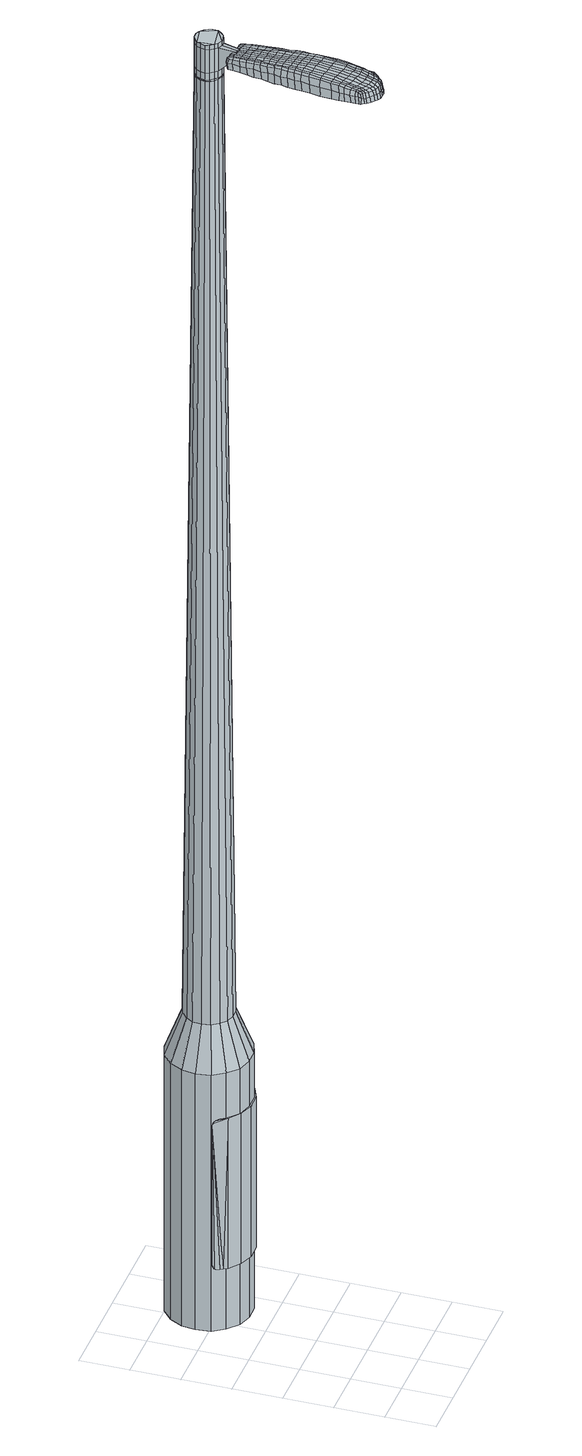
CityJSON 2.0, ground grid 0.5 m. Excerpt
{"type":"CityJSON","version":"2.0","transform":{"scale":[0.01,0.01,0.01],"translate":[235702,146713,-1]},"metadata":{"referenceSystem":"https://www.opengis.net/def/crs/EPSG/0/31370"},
"CityObjects":{
"object1":{"type":"GenericCityObject","attributes":{"cluster":651,"mean_distance_to_centroid":0.14,"new_centroid_x":235702.73,"new_centroid_y":146715.15,"mean_distance_to_camera":7.21,"H1":6.7,"H2":3.77,"Z_final":112.82,"cluster2":-1,"proj_x":235700.08,"proj_y":146714.73,"id_line":386,"bearing_l":351.03,"distance":2.69,"orientation":"right","G_obj":261.03},"geometry":[{"type":"MultiSurface","lod":"2","boundaries":[[[0,1,2,3]],[[1,4,5,2]],[[4,6,7,5]],[[6,8,9,7]],[[8,10,11,9]],[[10,12,13,11]],[[12,14,15,13]],[[14,16,17,15]],[[16,18,19,17]],[[18,20,21,19]],[[20,22,23,21]],[[22,24,25,23]],[[24,26,27,25]],[[26,28,29,27]],[[28,30,31,29]],[[30,32,33,31]],[[32,34,35,33]],[[34,0,3,35]],[[36,37,38,39]],[[38,40,41,42]],[[41,43,42]],[[42,44,45,46]],[[45,47,46]],[[46,48,49,50]],[[49,51,50]],[[42,46,50,38]],[[50,52,39,38]],[[53,36,39]],[[2,5,7,35]],[[7,9,11,15]],[[11,13,15]],[[15,17,19,23]],[[19,21,23]],[[23,25,27,31]],[[27,29,31]],[[15,23,31,7]],[[31,33,35,7]],[[3,2,35]],[[1,0,54,55]],[[0,34,56,54]],[[34,32,57,56]],[[32,30,58,57]],[[30,28,59,58]],[[28,26,60,59]],[[26,24,61,60]],[[24,22,62,61]],[[22,20,63,62]],[[20,18,64,63]],[[18,16,65,64]],[[16,14,66,65]],[[14,12,67,66]],[[12,10,68,67]],[[10,8,69,68]],[[8,6,70,69]],[[6,4,71,70]],[[4,1,55,71]],[[55,54,72,73]],[[54,56,74,72]],[[56,57,75,74]],[[57,58,76,75]],[[58,59,77,76]],[[59,60,78,77]],[[60,61,79,78]],[[61,62,80,79]],[[62,63,81,80]],[[63,64,82,81]],[[64,65,83,82]],[[65,66,84,83]],[[66,67,85,84]],[[67,68,86,85]],[[68,69,87,86]],[[69,70,88,87]],[[70,71,89,88]],[[71,55,73,89]],[[90,91,92,93]],[[94,95,91,90]],[[75,96,95,94]],[[76,97,96,75]],[[98,99,97,76]],[[78,100,99,98]],[[79,101,100,78]],[[80,102,101,79]],[[81,103,102,80]],[[104,105,103,81]],[[106,107,105,104]],[[108,109,107,106]],[[110,111,109,108]],[[112,113,111,110]],[[114,115,113,112]],[[116,117,115,114]],[[89,118,117,116]],[[93,92,118,89]],[[119,120,121,122]],[[123,119,122,124]],[[125,123,124,126]],[[127,125,126,128]],[[129,127,128,130]],[[131,129,130,132]],[[133,131,132,134]],[[135,133,134,136]],[[137,135,136,138]],[[139,137,138,140]],[[141,139,140,142]],[[143,141,142,144]],[[145,143,144,146]],[[147,145,146,148]],[[149,147,148,150]],[[151,149,150,152]],[[73,72,90,93]],[[72,74,94,90]],[[74,75,94]],[[77,98,76]],[[77,78,98]],[[82,104,81]],[[82,83,106,104]],[[83,84,108,106]],[[84,85,110,108]],[[85,86,112,110]],[[86,87,114,112]],[[87,88,116,114]],[[88,89,116]],[[73,93,89]],[[153,154,92,91]],[[154,118,92]],[[155,117,118]],[[155,156,115,117]],[[156,157,113,115]],[[157,158,111,113]],[[158,159,109,111]],[[159,160,107,109]],[[160,161,105,107]],[[161,103,105]],[[162,99,100]],[[162,97,99]],[[163,95,96]],[[163,153,91,95]],[[39,52,151,164]],[[154,153,165,152]],[[53,39,164,120]],[[153,163,121,165]],[[36,53,120,119]],[[163,96,122,121]],[[37,36,119,123]],[[96,97,124,122]],[[38,37,123,125]],[[97,162,126,124]],[[40,38,125,127]],[[162,100,128,126]],[[41,40,127,129]],[[100,101,130,128]],[[43,41,129,131]],[[101,102,132,130]],[[42,43,131,133]],[[102,103,134,132]],[[44,42,133,135]],[[103,161,136,134]],[[45,44,135,137]],[[161,160,138,136]],[[47,45,137,139]],[[160,159,140,138]],[[46,47,139,141]],[[159,158,142,140]],[[48,46,141,143]],[[158,157,144,142]],[[49,48,143,145]],[[157,156,146,144]],[[51,49,145,147]],[[156,155,148,146]],[[50,51,147,149]],[[155,118,150,148]],[[52,50,149,151]],[[118,154,152,150]],[[151,152,166,167]],[[152,165,168,166]],[[165,121,169,168]],[[121,120,170,169]],[[120,164,171,170]],[[164,151,167,171]],[[172,173,174,175]],[[176,172,175,177]],[[172,176,178,179]],[[173,172,179,180]],[[181,182,183,184]],[[185,181,184,186]],[[181,185,187,188]],[[182,181,188,189]],[[190,191,192,193]],[[194,190,193,195]],[[190,194,196,197]],[[191,190,197,198]],[[199,200,201,202]],[[203,199,202,204]],[[199,203,205,206]],[[200,199,206,207]],[[208,209,210,211]],[[212,208,211,213]],[[208,212,214,215]],[[209,208,215,216]],[[217,218,219,220]],[[221,217,220,222]],[[217,221,223,224]],[[218,217,224,225]],[[226,227,228,229]],[[218,226,229,219]],[[226,218,225,230]],[[227,226,230,231]],[[232,233,234,235]],[[227,232,235,228]],[[232,227,231,236]],[[233,232,236,237]],[[238,176,177,239]],[[233,238,239,234]],[[238,233,237,240]],[[176,238,240,178]],[[241,242,243,244]],[[245,241,244,246]],[[241,245,247,248]],[[242,241,248,249]],[[250,251,252,253]],[[242,250,253,243]],[[250,242,249,254]],[[251,250,254,255]],[[256,257,258,259]],[[251,256,259,252]],[[256,251,255,260]],[[257,256,260,261]],[[262,263,264,265]],[[257,262,265,258]],[[262,257,261,266]],[[263,262,266,267]],[[268,173,180,269]],[[263,268,269,264]],[[268,263,267,270]],[[173,268,270,174]],[[271,272,273,274]],[[275,271,274,276]],[[271,275,277,278]],[[272,271,278,279]],[[280,281,282,283]],[[272,280,283,273]],[[280,272,279,284]],[[281,280,284,285]],[[286,287,288,289]],[[281,286,289,282]],[[286,281,285,290]],[[287,286,290,291]],[[292,185,186,293]],[[287,292,293,288]],[[292,287,291,294]],[[185,292,294,187]],[[295,296,297,298]],[[299,295,298,300]],[[295,299,301,302]],[[296,295,302,303]],[[304,305,306,307]],[[296,304,307,297]],[[304,296,303,308]],[[305,304,308,309]],[[310,311,312,313]],[[305,310,313,306]],[[310,305,309,314]],[[311,310,314,315]],[[316,317,318,319]],[[311,316,319,312]],[[316,311,315,320]],[[317,316,320,321]],[[322,182,189,323]],[[317,322,323,318]],[[322,317,321,324]],[[182,322,324,183]],[[325,211,210,326]],[[327,325,326,328]],[[325,327,329,330]],[[211,325,330,213]],[[331,327,328,332]],[[333,331,332,334]],[[331,333,335,336]],[[327,331,336,329]],[[337,333,334,338]],[[339,337,338,340]],[[337,339,341,342]],[[333,337,342,335]],[[343,339,340,344]],[[345,343,344,346]],[[343,345,347,348]],[[339,343,348,341]],[[349,345,346,350]],[[200,349,350,201]],[[349,200,207,351]],[[345,349,351,347]],[[352,353,198,197]],[[354,352,197,196]],[[352,354,355,356]],[[353,352,356,357]],[[358,359,357,356]],[[360,358,356,355]],[[358,360,361,362]],[[359,358,362,363]],[[364,365,363,362]],[[366,364,362,361]],[[364,366,367,368]],[[365,364,368,369]],[[370,371,369,368]],[[372,370,368,367]],[[370,372,205,203]],[[371,370,203,204]],[[373,374,375,376]],[[275,373,376,277]],[[373,275,276,377]],[[374,373,377,378]],[[379,194,195,380]],[[374,379,380,375]],[[379,374,378,381]],[[194,379,381,196]],[[382,383,384,385]],[[221,382,385,223]],[[382,221,222,386]],[[383,382,386,387]],[[388,389,390,391]],[[383,388,391,384]],[[388,383,387,392]],[[389,388,392,393]],[[394,191,198,395]],[[389,394,395,390]],[[394,389,393,396]],[[191,394,396,192]],[[397,398,399,400]],[[179,397,400,180]],[[397,179,178,401]],[[398,397,401,402]],[[403,404,405,406]],[[398,403,406,399]],[[403,398,402,407]],[[404,403,407,408]],[[409,202,201,410]],[[404,409,410,405]],[[409,404,408,411]],[[202,409,411,204]],[[412,413,414,415]],[[184,412,415,186]],[[412,184,183,416]],[[413,412,416,417]],[[418,206,205,419]],[[413,418,419,414]],[[418,413,417,420]],[[206,418,420,207]],[[421,422,423,424]],[[299,421,424,301]],[[421,299,300,425]],[[422,421,425,426]],[[427,212,213,428]],[[422,427,428,423]],[[427,422,426,429]],[[212,427,429,214]],[[430,431,432,433]],[[245,430,433,247]],[[430,245,246,434]],[[431,430,434,435]],[[436,437,438,439]],[[431,436,439,432]],[[436,431,435,440]],[[437,436,440,441]],[[442,209,216,443]],[[437,442,443,438]],[[442,437,441,444]],[[209,442,444,210]],[[445,446,435,434]],[[244,445,434,246]],[[445,244,243,447]],[[446,445,447,448]],[[449,450,441,440]],[[446,449,440,435]],[[449,446,448,451]],[[450,449,451,452]],[[453,326,210,444]],[[450,453,444,441]],[[453,450,452,454]],[[326,453,454,328]],[[455,456,457,458]],[[302,455,458,303]],[[455,302,301,424]],[[456,455,424,423]],[[459,330,329,460]],[[456,459,460,457]],[[459,456,423,428]],[[330,459,428,213]],[[461,462,448,447]],[[253,461,447,243]],[[461,253,252,463]],[[462,461,463,464]],[[465,466,452,451]],[[462,465,451,448]],[[465,462,464,467]],[[466,465,467,468]],[[469,332,328,454]],[[466,469,454,452]],[[469,466,468,470]],[[332,469,470,334]],[[471,472,473,474]],[[308,471,474,309]],[[471,308,303,458]],[[472,471,458,457]],[[475,336,335,476]],[[472,475,476,473]],[[475,472,457,460]],[[336,475,460,329]],[[477,478,464,463]],[[259,477,463,252]],[[477,259,258,479]],[[478,477,479,480]],[[481,482,468,467]],[[478,481,467,464]],[[481,478,480,483]],[[482,481,483,484]],[[485,338,334,470]],[[482,485,470,468]],[[485,482,484,486]],[[338,485,486,340]],[[487,488,489,490]],[[314,487,490,315]],[[487,314,309,474]],[[488,487,474,473]],[[491,342,341,492]],[[488,491,492,489]],[[491,488,473,476]],[[342,491,476,335]],[[493,494,480,479]],[[265,493,479,258]],[[493,265,264,495]],[[494,493,495,496]],[[497,498,484,483]],[[494,497,483,480]],[[497,494,496,499]],[[498,497,499,500]],[[501,344,340,486]],[[498,501,486,484]],[[501,498,500,502]],[[344,501,502,346]],[[503,504,505,506]],[[320,503,506,321]],[[503,320,315,490]],[[504,503,490,489]],[[507,348,347,508]],[[504,507,508,505]],[[507,504,489,492]],[[348,507,492,341]],[[509,510,496,495]],[[269,509,495,264]],[[509,269,180,400]],[[510,509,400,399]],[[511,512,500,499]],[[510,511,499,496]],[[511,510,399,406]],[[512,511,406,405]],[[513,350,346,502]],[[512,513,502,500]],[[513,512,405,410]],[[350,513,410,201]],[[514,515,417,416]],[[324,514,416,183]],[[514,324,321,506]],[[515,514,506,505]],[[516,351,207,420]],[[515,516,420,417]],[[516,515,505,508]],[[351,516,508,347]],[[517,518,378,377]],[[274,517,377,276]],[[517,274,273,519]],[[518,517,519,520]],[[521,354,196,381]],[[518,521,381,378]],[[521,518,520,522]],[[354,521,522,355]],[[523,524,525,526]],[[224,523,526,225]],[[523,224,223,385]],[[524,523,385,384]],[[527,528,529,530]],[[524,527,530,525]],[[527,524,384,391]],[[528,527,391,390]],[[531,353,357,532]],[[528,531,532,529]],[[531,528,390,395]],[[353,531,395,198]],[[533,534,520,519]],[[283,533,519,273]],[[533,283,282,535]],[[534,533,535,536]],[[537,360,355,522]],[[534,537,522,520]],[[537,534,536,538]],[[360,537,538,361]],[[539,540,541,542]],[[230,539,542,231]],[[539,230,225,526]],[[540,539,526,525]],[[543,544,545,546]],[[540,543,546,541]],[[543,540,525,530]],[[544,543,530,529]],[[547,359,363,548]],[[544,547,548,545]],[[547,544,529,532]],[[359,547,532,357]],[[549,550,536,535]],[[289,549,535,282]],[[549,289,288,551]],[[550,549,551,552]],[[553,366,361,538]],[[550,553,538,536]],[[553,550,552,554]],[[366,553,554,367]],[[555,556,557,558]],[[236,555,558,237]],[[555,236,231,542]],[[556,555,542,541]],[[559,560,561,562]],[[556,559,562,557]],[[559,556,541,546]],[[560,559,546,545]],[[563,365,369,564]],[[560,563,564,561]],[[563,560,545,548]],[[365,563,548,363]],[[565,566,552,551]],[[293,565,551,288]],[[565,293,186,415]],[[566,565,415,414]],[[567,372,367,554]],[[566,567,554,552]],[[567,566,414,419]],[[372,567,419,205]],[[568,569,402,401]],[[240,568,401,178]],[[568,240,237,558]],[[569,568,558,557]],[[570,571,408,407]],[[569,570,407,402]],[[570,569,557,562]],[[571,570,562,561]],[[572,371,204,411]],[[571,572,411,408]],[[572,571,561,564]],[[371,572,564,369]],[[573,574,575,576]],[[576,575,577,578]],[[579,577,575,580]],[[580,575,574,581]],[[582,583,584,585]],[[585,584,586,587]],[[588,586,584,589]],[[589,584,583,590]],[[591,592,593,594]],[[594,593,595,596]],[[597,595,593,598]],[[598,593,592,599]],[[600,601,602,603]],[[603,602,604,605]],[[606,604,602,607]],[[607,602,601,608]],[[609,610,611,612]],[[612,611,613,614]],[[615,613,611,616]],[[616,611,610,617]],[[618,619,620,621]],[[621,620,622,623]],[[624,622,620,625]],[[625,620,619,626]],[[627,628,629,630]],[[630,629,619,618]],[[626,619,629,631]],[[631,629,628,632]],[[633,634,635,636]],[[636,635,628,627]],[[632,628,635,637]],[[637,635,634,638]],[[578,577,639,640]],[[640,639,634,633]],[[638,634,639,641]],[[641,639,577,579]],[[642,643,644,645]],[[645,644,646,647]],[[648,646,644,649]],[[649,644,643,650]],[[651,652,653,654]],[[654,653,643,642]],[[650,643,653,655]],[[655,653,652,656]],[[657,658,659,660]],[[660,659,652,651]],[[656,652,659,661]],[[661,659,658,662]],[[663,664,665,666]],[[666,665,658,657]],[[662,658,665,667]],[[667,665,664,668]],[[581,574,669,670]],[[670,669,664,663]],[[668,664,669,671]],[[671,669,574,573]],[[672,673,674,675]],[[675,674,676,677]],[[678,676,674,679]],[[679,674,673,680]],[[681,682,683,684]],[[684,683,673,672]],[[680,673,683,685]],[[685,683,682,686]],[[687,688,689,690]],[[690,689,682,681]],[[686,682,689,691]],[[691,689,688,692]],[[587,586,693,694]],[[694,693,688,687]],[[692,688,693,695]],[[695,693,586,588]],[[696,697,698,699]],[[699,698,700,701]],[[702,700,698,703]],[[703,698,697,704]],[[705,706,707,708]],[[708,707,697,696]],[[704,697,707,709]],[[709,707,706,710]],[[711,712,713,714]],[[714,713,706,705]],[[710,706,713,715]],[[715,713,712,716]],[[717,718,719,720]],[[720,719,712,711]],[[716,712,719,721]],[[721,719,718,722]],[[590,583,723,724]],[[724,723,718,717]],[[722,718,723,725]],[[725,723,583,582]],[[609,612,726,727]],[[727,726,728,729]],[[730,728,726,731]],[[731,726,612,614]],[[729,728,732,733]],[[733,732,734,735]],[[736,734,732,737]],[[737,732,728,730]],[[735,734,738,739]],[[739,738,740,741]],[[742,740,738,743]],[[743,738,734,736]],[[741,740,744,745]],[[745,744,746,747]],[[748,746,744,749]],[[749,744,740,742]],[[747,746,750,751]],[[751,750,601,600]],[[608,601,750,752]],[[752,750,746,748]],[[599,753,754,598]],[[598,754,755,597]],[[756,755,754,757]],[[757,754,753,758]],[[758,759,760,757]],[[757,760,761,756]],[[762,761,760,763]],[[763,760,759,764]],[[764,765,766,763]],[[763,766,767,762]],[[768,767,766,769]],[[769,766,765,770]],[[770,771,772,769]],[[769,772,773,768]],[[606,773,772,604]],[[604,772,771,605]],[[774,775,776,777]],[[777,776,676,678]],[[677,676,776,778]],[[778,776,775,779]],[[596,595,780,781]],[[781,780,775,774]],[[779,775,780,782]],[[782,780,595,597]],[[783,784,785,786]],[[786,785,622,624]],[[623,622,785,787]],[[787,785,784,788]],[[789,790,791,792]],[[792,791,784,783]],[[788,784,791,793]],[[793,791,790,794]],[[599,592,795,796]],[[796,795,790,789]],[[794,790,795,797]],[[797,795,592,591]],[[798,799,800,801]],[[801,800,580,581]],[[579,580,800,802]],[[802,800,799,803]],[[804,805,806,807]],[[807,806,799,798]],[[803,799,806,808]],[[808,806,805,809]],[[600,603,810,811]],[[811,810,805,804]],[[809,805,810,812]],[[812,810,603,605]],[[813,814,815,816]],[[816,815,585,587]],[[582,585,815,817]],[[817,815,814,818]],[[606,607,819,820]],[[820,819,814,813]],[[818,814,819,821]],[[821,819,607,608]],[[822,823,824,825]],[[825,824,700,702]],[[701,700,824,826]],[[826,824,823,827]],[[614,613,828,829]],[[829,828,823,822]],[[827,823,828,830]],[[830,828,613,615]],[[831,832,833,834]],[[834,833,646,648]],[[647,646,833,835]],[[835,833,832,836]],[[837,838,839,840]],[[840,839,832,831]],[[836,832,839,841]],[[841,839,838,842]],[[617,610,843,844]],[[844,843,838,837]],[[842,838,843,845]],[[845,843,610,609]],[[836,846,847,835]],[[835,847,645,647]],[[642,645,847,848]],[[847,846,848]],[[842,849,850,841]],[[841,850,846,836]],[[848,846,850,851]],[[851,850,849,852]],[[609,727,853,845]],[[845,853,849,842]],[[852,849,853,854]],[[854,853,727,729]],[[855,856,857,858]],[[858,857,703,704]],[[702,703,857,825]],[[825,857,856,822]],[[730,731,859,860]],[[860,859,856,855]],[[822,856,859,829]],[[829,859,731,614]],[[861,862,848]],[[848,862,654,642]],[[651,654,862,863]],[[863,862,861,864]],[[852,865,866,851]],[[851,866,861,848]],[[864,861,866,867]],[[867,866,865,868]],[[729,733,869,854]],[[854,869,865,852]],[[868,865,869,870]],[[870,869,733,735]],[[871,872,873,874]],[[874,873,709,710]],[[704,709,873,858]],[[858,873,872,855]],[[736,737,875,876]],[[876,875,872,871]],[[855,872,875,860]],[[860,875,737,730]],[[864,877,878,863]],[[863,878,660,651]],[[657,660,878,879]],[[879,878,877,880]],[[868,881,882,867]],[[867,882,877,864]],[[880,877,882,883]],[[883,882,881,884]],[[735,739,885,870]],[[870,885,881,868]],[[884,881,885,886]],[[886,885,739,741]],[[887,888,889,890]],[[890,889,715,716]],[[710,715,889,874]],[[874,889,888,871]],[[742,743,891,892]],[[892,891,888,887]],[[871,888,891,876]],[[876,891,743,736]],[[880,893,894,879]],[[879,894,666,657]],[[663,666,894,895]],[[895,894,893,896]],[[884,897,898,883]],[[883,898,893,880]],[[896,893,898,899]],[[899,898,897,900]],[[741,745,901,886]],[[886,901,897,884]],[[900,897,901,902]],[[902,901,745,747]],[[903,904,905,906]],[[906,905,721,722]],[[716,721,905,890]],[[890,905,904,887]],[[748,749,907,908]],[[908,907,904,903]],[[887,904,907,892]],[[892,907,749,742]],[[896,909,910,895]],[[895,910,670,663]],[[581,670,910,801]],[[801,910,909,798]],[[900,911,912,899]],[[899,912,909,896]],[[798,909,912,807]],[[807,912,911,804]],[[747,751,913,902]],[[902,913,911,900]],[[804,911,913,811]],[[811,913,751,600]],[[818,914,915,817]],[[817,915,725,582]],[[722,725,915,906]],[[906,915,914,903]],[[608,752,916,821]],[[821,916,914,818]],[[903,914,916,908]],[[908,916,752,748]],[[779,917,918,778]],[[778,918,675,677]],[[672,675,918,919]],[[919,918,917,920]],[[597,755,921,782]],[[782,921,917,779]],[[920,917,921,922]],[[922,921,755,756]],[[923,924,925,926]],[[926,925,625,626]],[[624,625,925,786]],[[786,925,924,783]],[[927,928,929,930]],[[930,929,924,923]],[[783,924,929,792]],[[792,929,928,789]],[[758,753,931,932]],[[932,931,928,927]],[[789,928,931,796]],[[796,931,753,599]],[[920,933,934,919]],[[919,934,684,672]],[[681,684,934,935]],[[935,934,933,936]],[[756,761,937,922]],[[922,937,933,920]],[[936,933,937,938]],[[938,937,761,762]],[[939,940,941,942]],[[942,941,631,632]],[[626,631,941,926]],[[926,941,940,923]],[[943,944,945,946]],[[946,945,940,939]],[[923,940,945,930]],[[930,945,944,927]],[[764,759,947,948]],[[948,947,944,943]],[[927,944,947,932]],[[932,947,759,758]],[[936,949,950,935]],[[935,950,690,681]],[[687,690,950,951]],[[951,950,949,952]],[[762,767,953,938]],[[938,953,949,936]],[[952,949,953,954]],[[954,953,767,768]],[[955,956,957,958]],[[958,957,637,638]],[[632,637,957,942]],[[942,957,956,939]],[[959,960,961,962]],[[962,961,956,955]],[[939,956,961,946]],[[946,961,960,943]],[[770,765,963,964]],[[964,963,960,959]],[[943,960,963,948]],[[948,963,765,764]],[[952,965,966,951]],[[951,966,694,687]],[[587,694,966,816]],[[816,966,965,813]],[[768,773,967,954]],[[954,967,965,952]],[[813,965,967,820]],[[820,967,773,606]],[[803,968,969,802]],[[802,969,641,579]],[[638,641,969,958]],[[958,969,968,955]],[[809,970,971,808]],[[808,971,968,803]],[[955,968,971,962]],[[962,971,970,959]],[[605,771,972,812]],[[812,972,970,809]],[[959,970,972,964]],[[964,972,771,770]],[[573,576,175,174]],[[576,578,177,175]],[[588,589,188,187]],[[589,590,189,188]],[[591,594,193,192]],[[594,596,195,193]],[[615,616,215,214]],[[616,617,216,215]],[[618,621,220,219]],[[621,623,222,220]],[[627,630,229,228]],[[630,618,219,229]],[[633,636,235,234]],[[636,627,228,235]],[[578,640,239,177]],[[640,633,234,239]],[[648,649,248,247]],[[649,650,249,248]],[[650,655,254,249]],[[655,656,255,254]],[[656,661,260,255]],[[661,662,261,260]],[[662,667,266,261]],[[667,668,267,266]],[[668,671,270,267]],[[671,573,174,270]],[[678,679,278,277]],[[679,680,279,278]],[[680,685,284,279]],[[685,686,285,284]],[[686,691,290,285]],[[691,692,291,290]],[[692,695,294,291]],[[695,588,187,294]],[[696,699,298,297]],[[699,701,300,298]],[[705,708,307,306]],[[708,696,297,307]],[[711,714,313,312]],[[714,705,306,313]],[[717,720,319,318]],[[720,711,312,319]],[[590,724,323,189]],[[724,717,318,323]],[[774,777,376,375]],[[777,678,277,376]],[[596,781,380,195]],[[781,774,375,380]],[[623,787,386,222]],[[787,788,387,386]],[[788,793,392,387]],[[793,794,393,392]],[[794,797,396,393]],[[797,591,192,396]],[[701,826,425,300]],[[826,827,426,425]],[[827,830,429,426]],[[830,615,214,429]],[[831,834,433,432]],[[834,648,247,433]],[[837,840,439,438]],[[840,831,432,439]],[[617,844,443,216]],[[844,837,438,443]],[[973,974,975,976]],[[977,978,976,975]],[[979,980,981,982]],[[983,984,985,986]],[[974,987,988,975]],[[989,977,975,988]],[[990,979,982,991]],[[992,993,984,983]],[[987,994,995,988]],[[995,996,989,988]],[[997,990,991,998]],[[999,993,992,1000]],[[994,1001,1002,995]],[[1002,1003,996,995]],[[1004,997,998,1005]],[[1006,999,1000,1007]],[[1008,1009,1010,1011]],[[1012,1013,1009,1008]],[[1012,1014,1015,1013]],[[1014,1016,1017,1015]],[[1018,1019,1020,1021]],[[1022,1023,1019,1018]],[[1024,1025,1023,1022]],[[1026,1027,1025,1024]],[[1021,1010,1009,1018]],[[1018,1009,1013,1022]],[[1013,1015,1024,1022]],[[1015,1017,1026,1024]],[[982,981,978,977]],[[991,982,977,989]],[[996,998,991,989]],[[1003,1005,998,996]],[[983,986,980,979]],[[992,983,979,990]],[[1000,992,990,997]],[[1007,1000,997,1004]],[[984,1008,1011,985]],[[993,1012,1008,984]],[[1014,1012,993,999]],[[1016,1014,999,1006]],[[1028,1029,1030,1031]],[[1030,1032,1033,1034]],[[1030,1034,1035,1036]],[[1030,1036,1031]],[[1037,1028,1031,1038]],[[1039,1038,1031,1040]],[[1041,1040,1031]],[[1042,1030,1029,1043]],[[1044,1042,1043,1045]],[[1046,1044,1045,1047]],[[1048,1046,1047,1049]],[[1050,1048,1049,1051]],[[1051,1052,1053,1054]],[[1051,1054,1055,1056]],[[1051,1056,1057,1058]],[[1057,1059,1060,1061]],[[1057,1061,1062,1063]],[[1057,1063,1058]],[[1051,1058,1050]],[[1064,1065,1029,1028]],[[1066,1067,1032,1030]],[[1068,1069,1041,1031]],[[1065,1070,1043,1029]],[[1071,1066,1030,1042]],[[1070,1072,1045,1043]],[[1073,1071,1042,1044]],[[1072,1074,1047,1045]],[[1075,1073,1044,1046]],[[1074,1076,1049,1047]],[[1077,1075,1046,1048]],[[1076,1078,1051,1049]],[[1079,1077,1048,1050]],[[1078,1080,1052,1051]],[[1081,1082,1059,1057]],[[1083,1079,1050,1058]],[[1053,1052,1080,1084]],[[1054,1053,1084,1085]],[[1055,1054,1085,1086]],[[1056,1055,1086,1087]],[[1057,1056,1087,1081]],[[1088,1064,1028,1037]],[[1089,1088,1037,1038]],[[1090,1089,1038,1039]],[[1091,1090,1039,1040]],[[1069,1091,1040,1041]],[[1033,1032,1067,1092]],[[1060,1059,1082,1093]],[[1034,1033,1092,1094]],[[1035,1034,1094,1095]],[[1036,1035,1095,1096]],[[1031,1036,1096,1068]],[[1061,1060,1093,1097]],[[1062,1061,1097,1098]],[[1063,1062,1098,1099]],[[1058,1063,1099,1083]]]}]}
},
"vertices":[
[68,172,384],[54,176,384],[54,176,96],[68,172,96],[43,186,384],[43,186,96],[35,198,384],[35,198,96],[33,213,384],[33,213,96],[35,227,384],[35,227,96],[42,240,384],[42,240,96],[53,250,384],[53,250,96],[67,255,384],[67,255,96],[81,255,384],[81,255,96],[95,250,384],[95,250,96],[107,241,384],[107,241,96],[114,229,384],[114,229,96],[117,214,384],[117,214,96],[115,200,384],[115,200,96],[108,187,384],[108,187,96],[97,177,384],[97,177,96],[83,172,384],[83,172,96],[82,202,1524],[85,205,1524],[88,209,1524],[73,200,1524],[88,214,1524],[87,218,1524],[81,225,1524],[85,222,1524],[77,227,1524],[72,227,1524],[64,222,1524],[68,225,1524],[62,218,1524],[61,213,1524],[65,205,1524],[62,209,1524],[68,202,1524],[77,200,1524],[71,189,429],[63,191,429],[80,189,429],[88,192,429],[94,198,429],[99,205,429],[100,214,429],[98,222,429],[94,230,429],[87,235,429],[79,238,429],[70,238,429],[62,235,429],[55,229,429],[51,222,429],[50,213,429],[51,204,429],[56,197,429],[73,200,1483],[68,202,1483],[77,200,1483],[82,202,1483],[85,205,1483],[88,209,1483],[88,214,1483],[87,218,1483],[85,222,1483],[81,225,1483],[77,227,1483],[72,227,1483],[68,225,1483],[64,222,1483],[62,218,1483],[61,213,1483],[62,209,1483],[65,205,1483],[73,201,1483],[73,201,1485],[69,202,1485],[69,202,1483],[77,201,1483],[77,201,1485],[82,202,1485],[85,205,1485],[87,209,1483],[87,209,1485],[88,214,1485],[87,218,1485],[85,222,1485],[81,225,1485],[77,226,1483],[77,226,1485],[72,226,1483],[72,226,1485],[68,224,1483],[68,224,1485],[65,221,1483],[65,221,1485],[63,218,1483],[63,218,1485],[62,213,1483],[62,213,1485],[63,209,1483],[63,209,1485],[65,205,1485],[82,202,1519],[77,200,1519],[77,200,1493],[82,202,1493],[85,205,1519],[85,205,1493],[88,209,1519],[88,209,1493],[88,214,1519],[88,214,1493],[87,218,1519],[87,218,1493],[85,222,1519],[85,222,1493],[81,225,1519],[81,225,1493],[77,227,1519],[77,227,1493],[72,227,1519],[72,227,1493],[68,225,1519],[68,225,1493],[64,222,1519],[64,222,1493],[62,218,1519],[62,218,1493],[61,213,1519],[61,213,1493],[62,209,1519],[62,209,1493],[65,205,1519],[65,205,1493],[68,202,1519],[68,202,1493],[73,200,1485],[68,202,1485],[62,209,1485],[61,213,1485],[62,218,1485],[64,222,1485],[68,225,1485],[72,227,1485],[77,227,1485],[88,209,1485],[77,200,1485],[73,200,1519],[73,200,1493],[67,182,1513],[67,182,1518],[70,182,1513],[73,181,1513],[73,181,1518],[70,182,1518],[39,112,1519],[40,118,1518],[39,117,1509],[37,110,1510],[37,103,1519],[36,102,1510],[39,104,1526],[41,112,1525],[42,119,1525],[77,105,1519],[78,112,1518],[76,114,1525],[76,106,1525],[76,97,1519],[75,98,1526],[77,95,1510],[78,104,1510],[79,111,1509],[48,36,1519],[45,36,1519],[44,35,1513],[48,35,1513],[52,36,1519],[52,35,1513],[53,38,1524],[49,37,1524],[45,38,1524],[60,109,1530],[61,116,1529],[58,117,1529],[56,109,1530],[58,100,1531],[55,100,1531],[62,99,1530],[63,108,1530],[64,115,1529],[72,188,1512],[69,189,1512],[69,188,1517],[72,187,1517],[75,188,1512],[75,187,1517],[75,187,1506],[72,188,1506],[69,188,1506],[31,53,1519],[31,56,1519],[30,55,1512],[30,52,1512],[31,50,1518],[30,50,1512],[32,51,1522],[32,53,1523],[33,56,1524],[31,61,1519],[32,67,1519],[30,66,1512],[30,60,1512],[33,61,1524],[33,67,1525],[32,72,1519],[34,80,1519],[32,79,1511],[31,72,1511],[34,73,1526],[35,81,1526],[35,92,1519],[34,91,1510],[37,92,1526],[55,184,1513],[53,176,1513],[54,177,1518],[56,184,1517],[56,189,1512],[57,188,1516],[55,188,1506],[53,183,1507],[52,176,1507],[51,169,1514],[50,162,1515],[51,162,1520],[53,170,1519],[50,168,1507],[48,161,1507],[48,154,1515],[47,147,1516],[48,148,1522],[50,155,1521],[47,153,1508],[45,146,1508],[45,140,1517],[43,133,1517],[45,133,1524],[47,140,1523],[43,139,1508],[42,132,1509],[42,126,1518],[44,126,1524],[40,125,1509],[66,46,1519],[67,50,1519],[66,50,1524],[65,47,1523],[65,44,1518],[65,45,1522],[66,43,1512],[67,45,1512],[68,48,1512],[68,54,1519],[70,60,1519],[69,61,1525],[67,55,1524],[70,53,1512],[71,59,1512],[71,66,1519],[72,74,1519],[71,75,1526],[70,67,1526],[72,64,1511],[74,72,1511],[74,85,1519],[73,86,1526],[75,84,1510],[85,179,1513],[84,171,1513],[85,170,1507],[85,178,1507],[85,184,1512],[86,183,1506],[84,184,1516],[84,180,1517],[83,172,1518],[83,164,1514],[82,156,1515],[83,155,1507],[84,163,1507],[82,165,1519],[81,157,1520],[82,149,1515],[81,141,1516],[82,140,1508],[83,148,1508],[80,150,1521],[80,143,1522],[80,134,1517],[79,127,1517],[81,125,1509],[81,133,1508],[79,135,1523],[78,128,1524],[79,120,1518],[80,118,1509],[77,121,1524],[71,182,1519],[69,182,1519],[70,175,1520],[67,175,1520],[73,174,1520],[74,182,1519],[69,167,1522],[66,168,1522],[68,160,1523],[65,160,1523],[71,159,1523],[72,167,1521],[66,153,1524],[64,153,1524],[65,145,1525],[62,146,1525],[69,145,1525],[70,152,1524],[64,138,1526],[61,138,1526],[63,131,1527],[60,131,1527],[66,130,1527],[68,137,1526],[62,123,1528],[59,124,1528],[65,123,1528],[49,40,1527],[45,41,1527],[53,40,1526],[54,45,1527],[50,45,1528],[46,45,1528],[51,51,1529],[47,51,1529],[55,51,1528],[56,58,1530],[52,58,1530],[48,59,1530],[53,65,1531],[49,66,1531],[57,65,1530],[59,74,1531],[54,74,1531],[51,75,1531],[56,87,1531],[53,88,1531],[60,87,1531],[64,42,1518],[62,40,1519],[62,39,1513],[65,41,1513],[63,44,1523],[61,42,1523],[57,38,1519],[58,37,1513],[57,39,1524],[32,48,1518],[33,46,1518],[34,47,1523],[33,49,1523],[31,47,1513],[32,45,1513],[35,43,1519],[38,40,1519],[38,41,1524],[36,44,1523],[35,42,1513],[38,39,1513],[41,38,1519],[41,39,1524],[41,37,1513],[42,112,1528],[44,112,1528],[46,119,1528],[44,119,1527],[41,104,1528],[42,103,1529],[47,111,1529],[50,110,1530],[51,118,1529],[48,118,1528],[45,102,1529],[48,102,1530],[53,110,1530],[54,117,1529],[52,101,1531],[74,107,1528],[72,107,1529],[71,98,1529],[73,98,1528],[75,114,1527],[73,114,1528],[68,108,1529],[67,99,1530],[69,115,1528],[84,187,1512],[82,187,1512],[81,186,1517],[83,185,1517],[85,186,1506],[83,186,1506],[79,187,1512],[78,186,1517],[79,186,1506],[58,191,1512],[59,191,1512],[58,190,1506],[57,190,1506],[58,190,1517],[60,189,1517],[62,190,1512],[64,190,1512],[64,189,1506],[61,189,1506],[62,189,1517],[64,189,1517],[67,189,1512],[66,189,1506],[67,188,1517],[57,184,1519],[59,184,1519],[56,177,1520],[57,177,1520],[61,184,1519],[63,183,1519],[60,176,1520],[62,176,1520],[66,183,1519],[65,175,1520],[82,180,1519],[80,180,1519],[80,173,1520],[82,173,1520],[77,181,1519],[76,174,1520],[54,170,1521],[56,169,1521],[53,162,1522],[54,162,1522],[58,169,1521],[61,169,1521],[57,162,1522],[59,161,1523],[63,168,1522],[62,161,1523],[81,165,1521],[79,166,1521],[78,158,1522],[80,158,1522],[75,166,1521],[74,159,1522],[51,155,1523],[53,155,1523],[50,148,1524],[51,147,1524],[55,154,1523],[58,154,1524],[54,147,1525],[57,147,1525],[61,153,1524],[60,146,1525],[79,150,1523],[77,151,1523],[76,143,1524],[78,143,1524],[73,151,1524],[73,144,1525],[48,141,1525],[50,140,1525],[47,133,1526],[48,133,1526],[52,140,1526],[55,139,1526],[51,133,1527],[54,132,1527],[58,139,1526],[57,132,1527],[77,136,1525],[75,136,1525],[74,129,1526],[77,128,1526],[72,137,1526],[71,129,1527],[45,126,1527],[47,126,1527],[50,125,1527],[53,125,1528],[56,124,1528],[76,121,1527],[74,122,1527],[70,122,1528],[64,46,1525],[62,44,1525],[65,49,1526],[62,48,1526],[58,42,1526],[58,46,1527],[33,52,1525],[34,49,1525],[35,53,1526],[34,55,1525],[36,47,1525],[39,44,1526],[39,48,1527],[37,51,1526],[42,42,1526],[43,46,1527],[66,55,1526],[64,53,1527],[67,60,1527],[65,60,1528],[60,52,1528],[61,59,1529],[34,60,1526],[35,58,1527],[36,65,1528],[35,66,1527],[37,56,1527],[40,54,1528],[41,61,1529],[38,63,1528],[43,53,1528],[45,60,1530],[68,67,1528],[66,66,1529],[70,75,1528],[67,74,1529],[62,65,1529],[63,74,1530],[35,72,1528],[37,71,1528],[38,79,1529],[36,80,1528],[39,70,1529],[42,68,1530],[44,77,1530],[41,78,1530],[46,67,1530],[47,76,1531],[71,86,1529],[69,86,1529],[65,86,1530],[38,92,1528],[40,91,1529],[43,90,1530],[46,89,1530],[49,88,1531],[41,117,1509],[42,118,1518],[41,111,1518],[39,110,1509],[39,103,1519],[38,102,1510],[41,103,1525],[43,112,1525],[44,119,1525],[75,114,1525],[76,113,1518],[75,105,1518],[74,107,1525],[74,97,1519],[73,98,1525],[75,95,1510],[76,104,1509],[77,111,1509],[45,37,1513],[45,38,1519],[48,38,1519],[48,37,1513],[52,38,1519],[52,37,1513],[52,40,1524],[49,39,1524],[45,40,1524],[58,116,1528],[61,116,1528],[60,108,1529],[56,109,1529],[58,99,1529],[55,100,1529],[62,99,1529],[63,108,1529],[64,115,1528],[69,186,1516],[69,187,1512],[72,186,1512],[72,185,1516],[75,186,1512],[74,185,1516],[75,185,1506],[72,185,1506],[69,186,1506],[32,55,1512],[33,56,1519],[33,53,1518],[32,52,1512],[33,51,1518],[32,50,1512],[34,51,1522],[34,53,1523],[34,56,1523],[32,66,1512],[34,66,1519],[33,61,1519],[32,60,1512],[35,61,1524],[35,67,1525],[34,79,1511],[36,80,1519],[34,72,1519],[33,71,1511],[36,73,1525],[37,80,1526],[37,91,1519],[36,90,1510],[39,92,1526],[56,176,1518],[55,176,1513],[57,183,1513],[58,183,1517],[58,188,1512],[58,187,1515],[57,187,1506],[55,182,1506],[54,175,1507],[53,162,1520],[52,161,1514],[53,168,1514],[55,169,1519],[52,168,1507],[50,160,1507],[50,147,1522],[48,147,1516],[50,154,1515],[51,154,1521],[49,153,1508],[47,146,1508],[47,133,1523],[45,132,1517],[47,139,1516],[48,140,1522],[45,138,1508],[44,131,1508],[44,125,1517],[45,126,1524],[42,124,1509],[64,51,1523],[65,50,1519],[64,47,1518],[63,48,1523],[64,45,1518],[63,46,1522],[65,44,1512],[66,46,1512],[66,49,1512],[67,61,1525],[68,60,1519],[67,55,1519],[65,56,1524],[68,54,1512],[69,59,1512],[69,75,1526],[71,74,1519],[69,66,1519],[68,67,1525],[70,65,1511],[72,72,1511],[72,85,1519],[71,86,1526],[74,84,1510],[83,170,1507],[82,171,1513],[83,179,1513],[83,178,1506],[83,184,1512],[84,183,1506],[82,183,1515],[82,179,1517],[81,172,1518],[82,155,1507],[80,156,1514],[81,164,1514],[82,163,1507],[80,165,1519],[79,157,1520],[80,140,1508],[79,142,1516],[80,149,1515],[81,148,1508],[78,150,1521],[78,143,1522],[79,125,1508],[77,127,1517],[78,134,1516],[79,133,1508],[77,135,1522],[76,128,1523],[77,120,1517],[78,118,1509],[75,121,1524],[71,181,1518],[68,181,1518],[70,174,1519],[67,174,1519],[73,174,1519],[74,181,1518],[69,167,1520],[66,167,1520],[67,159,1521],[65,160,1521],[70,159,1521],[72,166,1520],[66,152,1523],[64,152,1523],[65,145,1524],[62,145,1524],[68,144,1524],[69,151,1523],[64,137,1525],[61,138,1525],[63,130,1526],[60,131,1526],[66,130,1526],[67,137,1525],[62,123,1527],[59,123,1527],[65,122,1527],[46,42,1526],[49,41,1526],[53,42,1525],[53,46,1526],[50,45,1526],[46,46,1526],[47,52,1528],[51,52,1528],[54,52,1527],[56,59,1528],[52,59,1529],[48,59,1529],[50,66,1530],[53,66,1530],[57,65,1529],[58,74,1530],[54,74,1530],[51,75,1530],[53,87,1530],[56,87,1530],[60,87,1530],[61,41,1513],[61,42,1518],[63,44,1518],[64,43,1512],[62,45,1523],[60,44,1523],[57,40,1519],[57,39,1513],[56,41,1523],[36,48,1523],[35,47,1518],[34,49,1518],[35,50,1523],[33,48,1512],[34,46,1512],[40,43,1523],[39,42,1519],[37,44,1519],[37,45,1523],[36,43,1513],[39,41,1513],[42,40,1519],[42,41,1524],[42,39,1513],[46,118,1527],[45,111,1527],[44,112,1527],[45,119,1526],[42,103,1527],[43,103,1528],[52,117,1528],[50,110,1528],[47,111,1528],[49,118,1527],[46,102,1528],[49,101,1529],[53,109,1529],[55,117,1528],[52,101,1529],[70,98,1528],[71,107,1527],[73,107,1527],[72,98,1527],[74,114,1526],[72,114,1527],[67,107,1528],[66,99,1528],[68,115,1527],[81,184,1516],[82,185,1512],[83,185,1512],[82,184,1516],[83,184,1506],[82,184,1506],[78,185,1512],[78,184,1516],[79,184,1506],[58,188,1506],[59,188,1512],[58,189,1512],[57,188,1506],[59,188,1516],[59,187,1516],[63,187,1506],[64,188,1512],[61,188,1512],[60,187,1506],[62,187,1516],[64,187,1516],[66,187,1512],[66,186,1506],[67,186,1516],[59,183,1518],[58,183,1518],[57,176,1519],[63,182,1518],[61,183,1518],[60,176,1519],[62,175,1519],[66,182,1518],[65,175,1519],[79,172,1519],[80,179,1518],[81,179,1518],[80,172,1519],[77,180,1518],[76,173,1519],[56,169,1520],[55,169,1520],[54,162,1521],[54,161,1521],[61,168,1520],[58,168,1520],[57,161,1521],[60,161,1521],[63,168,1520],[62,160,1521],[78,158,1521],[78,165,1520],[80,165,1520],[79,158,1521],[75,166,1520],[74,158,1521],[53,154,1522],[52,154,1522],[51,147,1523],[52,147,1523],[58,153,1522],[55,154,1522],[54,146,1523],[57,146,1524],[61,153,1523],[60,146,1524],[76,143,1523],[77,150,1522],[78,150,1522],[77,143,1523],[73,151,1522],[72,144,1523],[50,140,1524],[49,140,1524],[48,133,1525],[49,133,1525],[56,139,1525],[53,139,1524],[51,132,1525],[54,132,1526],[58,138,1525],[57,131,1526],[74,128,1525],[75,136,1524],[76,135,1524],[75,128,1525],[71,136,1524],[70,129,1525],[47,125,1526],[46,126,1526],[53,124,1527],[50,125,1526],[56,124,1527],[73,121,1526],[74,121,1526],[69,122,1526],[61,46,1524],[62,47,1524],[63,50,1525],[62,49,1525],[57,43,1525],[58,47,1525],[36,54,1525],[36,50,1524],[35,52,1524],[35,55,1525],[40,49,1526],[40,45,1525],[38,48,1524],[38,51,1525],[43,43,1525],[43,47,1526],[63,54,1526],[65,55,1526],[66,61,1526],[64,60,1527],[59,53,1526],[60,59,1527],[37,65,1527],[36,59,1526],[35,60,1526],[36,66,1526],[42,62,1528],[41,55,1527],[38,57,1526],[39,63,1527],[44,53,1527],[45,60,1528],[65,66,1527],[67,67,1527],[68,75,1527],[67,75,1528],[61,66,1528],[63,74,1529],[39,79,1528],[38,71,1527],[37,72,1527],[38,80,1527],[44,77,1529],[43,68,1529],[40,70,1528],[42,78,1528],[46,67,1529],[48,76,1530],[68,86,1528],[70,87,1528],[64,86,1529],[41,91,1528],[40,92,1528],[47,89,1529],[44,90,1529],[50,88,1530],[57,188,1508],[64,187,1508],[57,155,1509],[50,156,1509],[53,134,1510],[45,135,1510],[46,95,1512],[37,96,1512],[40,114,1511],[49,112,1511],[44,77,1513],[42,63,1514],[33,65,1514],[34,78,1513],[70,186,1508],[65,154,1509],[62,132,1510],[56,93,1512],[58,111,1511],[53,75,1513],[51,62,1514],[77,185,1508],[73,152,1509],[70,131,1510],[65,92,1512],[68,109,1511],[59,61,1514],[62,74,1513],[84,184,1508],[81,151,1509],[79,130,1510],[74,90,1512],[77,108,1511],[68,59,1514],[71,72,1513],[40,50,1514],[41,45,1514],[34,46,1514],[32,51,1514],[49,49,1514],[48,44,1514],[57,47,1514],[55,43,1514],[65,46,1514],[62,42,1514],[43,40,1515],[46,37,1515],[44,37,1515],[38,41,1515],[47,39,1515],[47,36,1515],[51,39,1515],[48,36,1515],[56,38,1515],[49,36,1515],[110,189,334],[108,185,334],[108,185,165],[115,198,171],[110,189,165],[112,192,165],[114,194,166],[115,196,167],[115,197,169],[112,192,334],[114,194,333],[115,196,332],[115,197,331],[115,198,328],[97,176,165],[97,176,334],[83,170,165],[83,170,334],[68,170,165],[68,170,334],[54,175,165],[54,175,334],[42,184,165],[42,184,334],[40,188,334],[38,191,334],[36,194,333],[35,195,332],[34,196,331],[34,197,328],[40,188,165],[34,197,171],[34,196,169],[35,195,167],[36,194,166],[38,191,165],[108,190,334],[106,187,334],[106,187,165],[108,190,165],[113,199,171],[113,199,328],[95,178,334],[95,178,165],[82,173,334],[82,173,165],[68,173,334],[68,173,165],[55,178,334],[55,178,165],[44,186,334],[44,186,165],[42,189,334],[37,198,328],[37,198,171],[42,189,165],[40,193,334],[39,195,333],[38,197,332],[37,198,331],[110,193,334],[111,196,333],[112,198,332],[113,199,331],[110,193,165],[37,198,169],[111,196,166],[112,198,167],[113,199,169],[38,197,167],[39,195,166],[40,193,165]
]}
